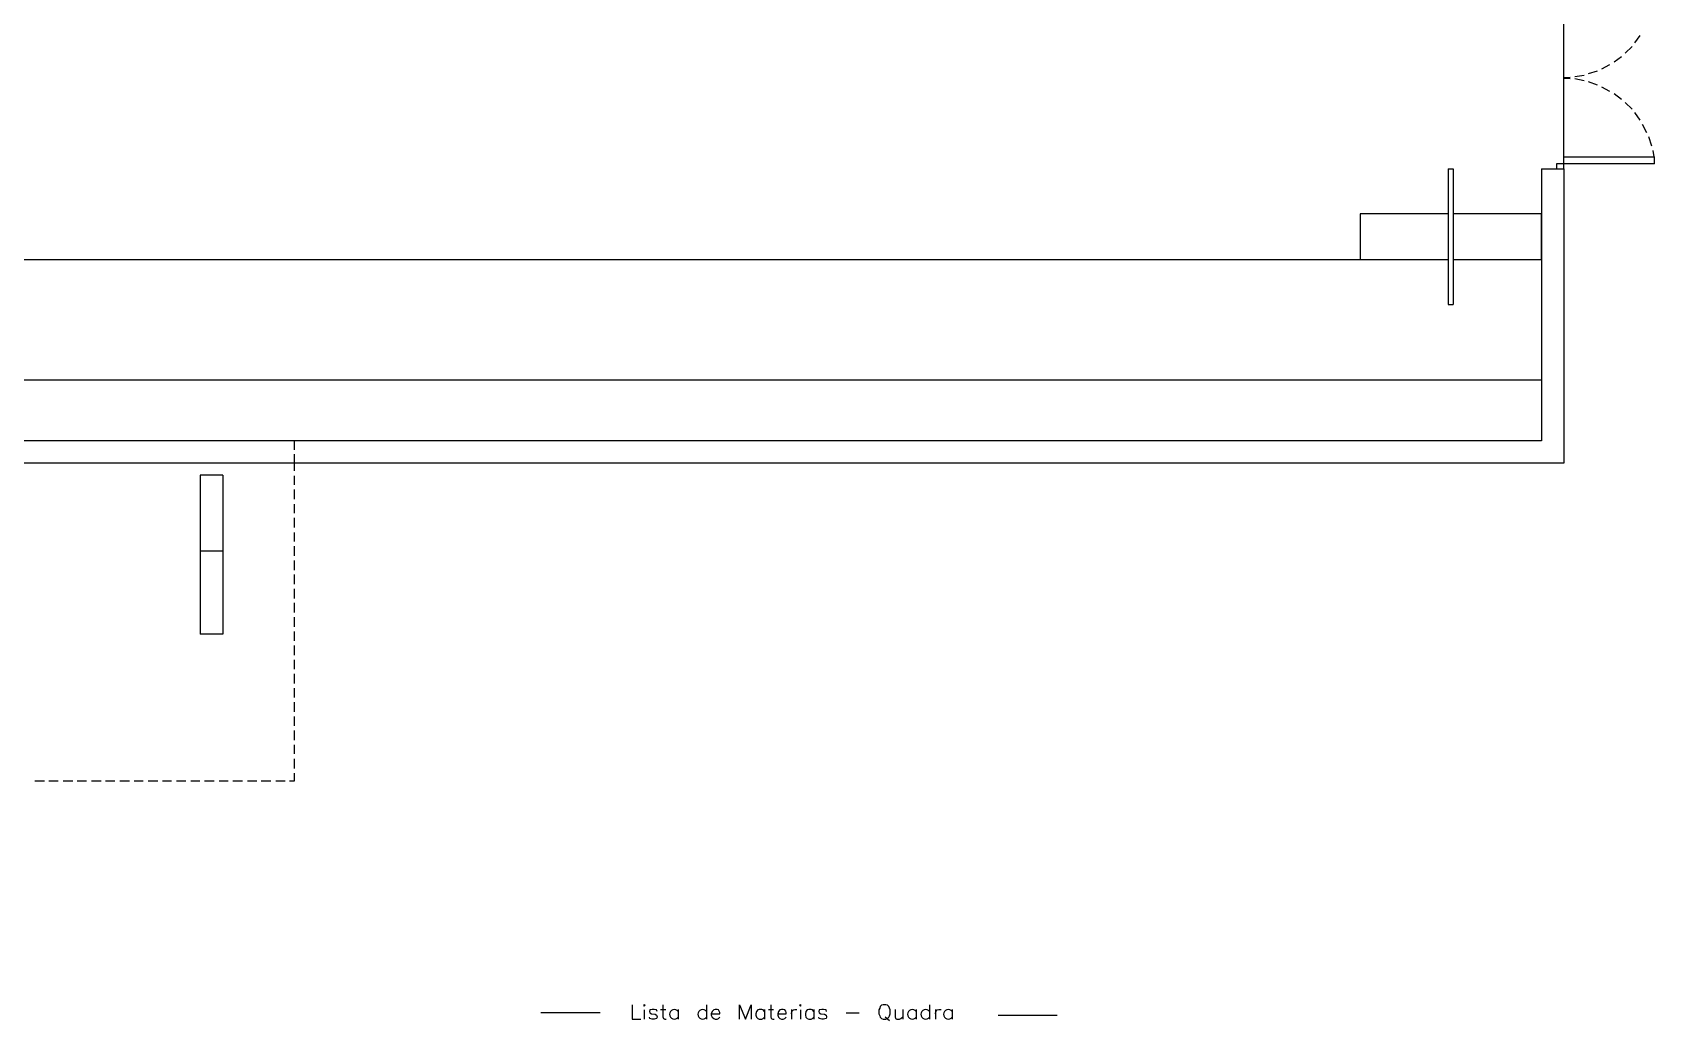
# Model space of a CAD drawing. Header units: millimetres. Extents: x 58 to 939, y 54 to 473.
# Drawn here: x 427.7 to 570.8, y 150.1 to 237.3 of the extents above; entities that cross this region are included whole.
import ezdxf

# ---------------------------------------------------------------- set-up
doc = ezdxf.new("R2010")
doc.units = ezdxf.units.MM
doc.layers.add('PDF_Geometry', color=7, linetype='Continuous')

msp = doc.modelspace()

# ---------------------------------------------------------------- linework, layer by layer
at = {"layer": 'PDF_Geometry', "color": 8, "lineweight": -3, "true_color": 0x797979}
for points in [[(562.8, 226.32), (562.8, 240.21)], [(569.06, 236.36), (569.53, 237.03)], [(567.24, 234.7), (567.88, 235.17)], [(568.22, 235.47), (568.81, 236.06)], [(562.8, 233.31), (563.35, 233.35)], [(563.77, 233.39), (564.58, 233.52)], [(564.96, 233.65), (565.76, 233.9)], [(566.14, 234.07), (566.86, 234.45)], [(563.35, 233.18), (562.8, 233.22)], [(564.58, 233.01), (563.77, 233.18)], [(565.76, 232.63), (564.96, 232.93)], [(566.86, 232.08), (566.14, 232.46)], [(567.88, 231.36), (567.24, 231.87)], [(568.81, 230.51), (568.22, 231.11)], [(569.53, 229.54), (569.06, 230.22)], [(570.12, 228.44), (569.74, 229.16)], [(570.55, 227.25), (570.29, 228.06)], [(562.8, 225.69), (562.8, 226.32)], [(562.8, 226.32), (570.8, 226.32)], [(570.76, 226.32), (570.67, 226.87)], [(570.8, 225.69), (570.8, 226.32)], [(552.6, 225.26), (552.6, 213.28)], [(552.6, 225.26), (553.02, 225.26)], [(553.02, 225.26), (553.02, 213.28)], [(560.81, 225.26), (562.8, 225.26)], [(560.81, 225.26), (560.81, 201.26)], [(562.16, 225.69), (562.16, 225.26)], [(562.8, 225.69), (562.16, 225.69)], [(562.8, 225.69), (562.16, 225.69)], [(570.8, 225.69), (562.8, 225.69)], [(562.8, 225.26), (562.8, 225.69)], [(562.8, 225.26), (562.8, 199.27)], [(552.6, 221.28), (544.81, 221.28)], [(544.81, 221.28), (544.81, 217.26)], [(560.81, 221.28), (553.02, 221.28)], [(560.81, 217.26), (560.81, 221.28)], [(426.78, 217.26), (544.81, 217.26)], [(544.81, 217.26), (552.6, 217.26)], [(553.02, 217.26), (560.81, 217.26)], [(552.6, 213.28), (553.02, 213.28)], [(560.81, 206.59), (410.77, 206.59)], [(560.81, 201.26), (410.77, 201.26)], [(428.72, 201.26), (427.88, 201.26)], [(429.95, 201.26), (429.11, 201.26)], [(431.22, 201.26), (430.38, 201.26)], [(432.45, 201.26), (431.6, 201.26)], [(433.72, 201.26), (432.87, 201.26)], [(434.95, 201.26), (434.1, 201.26)], [(436.22, 201.26), (435.37, 201.26)], [(437.45, 201.26), (436.64, 201.26)], [(438.72, 201.26), (437.87, 201.26)], [(439.94, 201.26), (439.14, 201.26)], [(441.21, 201.26), (440.37, 201.26)], [(442.44, 201.26), (441.64, 201.26)], [(443.71, 201.26), (442.86, 201.26)], [(444.94, 201.26), (444.13, 201.26)], [(446.21, 201.26), (445.36, 201.26)], [(447.48, 201.26), (446.63, 201.26)], [(448.71, 201.26), (447.86, 201.26)], [(449.98, 201.26), (449.13, 201.26)], [(450.78, 201.26), (450.36, 201.26)], [(450.78, 200.46), (450.78, 201.26)], [(509.29, 199.27), (408.78, 199.27)], [(450.78, 199.27), (450.78, 200.07)], [(450.78, 198.59), (450.78, 199.27)], [(562.8, 199.27), (509.29, 199.27)], [(442.48, 198.21), (442.48, 191.52)], [(444.47, 198.21), (442.48, 198.21)], [(444.47, 198.21), (444.47, 191.52)], [(450.78, 197.36), (450.78, 198.17)], [(450.78, 196.09), (450.78, 196.94)], [(450.78, 194.87), (450.78, 195.67)], [(450.78, 193.6), (450.78, 194.44)], [(450.78, 192.37), (450.78, 193.17)], [(450.78, 191.1), (450.78, 191.95)], [(442.48, 191.52), (442.48, 184.2)], [(444.47, 191.52), (442.48, 191.52)], [(444.47, 191.52), (444.47, 184.2)], [(450.78, 189.83), (450.78, 190.68)], [(450.78, 188.6), (450.78, 189.45)], [(450.78, 187.33), (450.78, 188.18)], [(450.78, 186.1), (450.78, 186.95)], [(450.78, 184.83), (450.78, 185.68)], [(444.47, 184.2), (442.48, 184.2)], [(450.78, 183.61), (450.78, 184.41)], [(450.78, 182.34), (450.78, 183.18)], [(450.78, 181.11), (450.78, 181.91)], [(450.78, 179.84), (450.78, 180.68)], [(450.78, 178.61), (450.78, 179.41)], [(450.78, 177.34), (450.78, 178.19)], [(450.78, 176.11), (450.78, 176.92)], [(450.78, 174.84), (450.78, 175.69)], [(450.78, 173.62), (450.78, 174.42)], [(450.78, 172.34), (450.78, 173.19)], [(450.78, 171.24), (450.78, 171.92)], [(427.88, 171.24), (428.72, 171.24)], [(429.11, 171.24), (429.95, 171.24)], [(430.38, 171.24), (431.22, 171.24)], [(431.6, 171.24), (432.45, 171.24)], [(432.87, 171.24), (433.72, 171.24)], [(434.1, 171.24), (434.95, 171.24)], [(435.37, 171.24), (436.22, 171.24)], [(436.64, 171.24), (437.45, 171.24)], [(437.87, 171.24), (438.72, 171.24)], [(439.14, 171.24), (439.94, 171.24)], [(440.37, 171.24), (441.21, 171.24)], [(441.64, 171.24), (442.44, 171.24)], [(442.86, 171.24), (443.71, 171.24)], [(444.13, 171.24), (444.94, 171.24)], [(445.36, 171.24), (446.21, 171.24)], [(446.63, 171.24), (447.48, 171.24)], [(447.86, 171.24), (448.71, 171.24)], [(449.13, 171.24), (449.98, 171.24)], [(450.36, 171.24), (450.78, 171.24)]]:
    msp.add_lwpolyline(points, dxfattribs=at)
at = {"layer": 'PDF_Geometry', "lineweight": -3}
for points in [[(472.54, 150.81), (477.75, 150.81)], [(480.58, 151.48), (480.58, 150.21), (481.35, 150.21)], [(481.64, 151.02), (481.64, 150.21)], [(482.79, 150.89), (482.74, 151.02), (482.53, 151.06), (482.36, 151.06), (482.15, 151.02), (482.11, 150.89), (482.15, 150.76), (482.28, 150.68), (482.62, 150.64), (482.74, 150.55), (482.79, 150.43), (482.79, 150.38), (482.74, 150.26), (482.53, 150.21), (482.36, 150.21), (482.15, 150.26), (482.11, 150.38)], [(483.08, 151.06), (483.55, 151.06)], [(483.29, 151.48), (483.29, 150.43), (483.34, 150.26), (483.46, 150.21), (483.59, 150.21)], [(484.65, 151.06), (484.65, 150.21)], [(487.15, 151.48), (487.15, 150.21)], [(487.57, 150.68), (488.33, 150.68), (488.33, 150.81), (488.25, 150.93), (488.2, 151.02), (488.08, 151.06), (487.91, 151.06), (487.78, 151.02), (487.65, 150.89), (487.57, 150.68), (487.57, 150.55), (487.65, 150.38), (487.78, 150.26), (487.91, 150.21), (488.08, 150.21), (488.2, 150.26), (488.33, 150.38)], [(490.07, 150.21), (490.07, 151.48), (490.58, 150.21), (491.08, 151.48), (491.08, 150.21)], [(492.27, 150.89), (492.14, 151.02), (492.02, 151.06), (491.8, 151.06), (491.68, 151.02), (491.55, 150.89), (491.51, 150.68), (491.51, 150.55), (491.55, 150.38), (491.68, 150.26), (491.8, 150.21), (492.02, 150.21), (492.14, 150.26), (492.27, 150.38)], [(492.27, 151.06), (492.27, 150.21)], [(492.61, 151.06), (493.07, 151.06)], [(492.82, 151.48), (492.82, 150.43), (492.86, 150.26), (492.99, 150.21), (493.12, 150.21)], [(493.45, 150.68), (494.17, 150.68), (494.17, 150.81), (494.13, 150.93), (494.05, 151.02), (493.92, 151.06), (493.75, 151.06), (493.62, 151.02), (493.5, 150.89), (493.45, 150.68), (493.45, 150.55), (493.5, 150.38), (493.62, 150.26), (493.75, 150.21), (493.92, 150.21), (494.05, 150.26), (494.17, 150.38)], [(494.64, 151.06), (494.64, 150.21)], [(494.64, 150.68), (494.68, 150.89), (494.81, 151.02), (494.94, 151.06), (495.11, 151.06)], [(495.44, 151.02), (495.44, 150.21)], [(496.63, 150.89), (496.5, 151.02), (496.38, 151.06), (496.16, 151.06), (496.04, 151.02), (495.91, 150.89), (495.87, 150.68), (495.87, 150.55), (495.91, 150.38), (496.04, 150.26), (496.16, 150.21), (496.38, 150.21), (496.5, 150.26), (496.63, 150.38)], [(496.63, 151.06), (496.63, 150.21)], [(497.73, 150.89), (497.69, 151.02), (497.48, 151.06), (497.31, 151.06), (497.1, 151.02), (497.05, 150.89), (497.1, 150.76), (497.22, 150.68), (497.56, 150.64), (497.69, 150.55), (497.73, 150.43), (497.73, 150.38), (497.69, 150.26), (497.48, 150.21), (497.31, 150.21), (497.1, 150.26), (497.05, 150.38)], [(499.47, 150.76), (500.61, 150.76)], [(502.9, 150.43), (503.28, 150.09)], [(503.78, 151.06), (503.78, 150.43), (503.83, 150.26), (503.95, 150.21), (504.17, 150.21), (504.29, 150.26), (504.46, 150.43)], [(504.46, 151.06), (504.46, 150.21)], [(505.65, 151.06), (505.65, 150.21)], [(506.83, 151.48), (506.83, 150.21)], [(507.34, 151.06), (507.34, 150.21)], [(507.34, 150.68), (507.38, 150.89), (507.51, 151.02), (507.64, 151.06), (507.85, 151.06)], [(508.82, 151.06), (508.82, 150.21)], [(512.89, 150.55), (518.09, 150.55)]]:
    msp.add_lwpolyline(points, dxfattribs=at)
for points in [[(481.6, 151.44), (481.64, 151.36), (481.73, 151.44), (481.64, 151.48)], [(495.36, 151.44), (495.44, 151.36), (495.49, 151.44), (495.44, 151.48)], [(502.73, 151.48), (502.6, 151.44), (502.47, 151.32), (502.43, 151.19), (502.34, 151.02), (502.34, 150.68), (502.43, 150.51), (502.47, 150.38), (502.6, 150.26), (502.73, 150.21), (502.98, 150.21), (503.11, 150.26), (503.23, 150.38), (503.28, 150.51), (503.36, 150.68), (503.36, 151.02), (503.28, 151.19), (503.23, 151.32), (503.11, 151.44), (502.98, 151.48)]]:
    msp.add_lwpolyline(points, close=True, dxfattribs=at)
for centre in [(484.31, 150.64), (486.81, 150.64), (505.31, 150.64), (506.49, 150.64), (508.48, 150.64)]:
    msp.add_arc(centre, 0.424, 36.7746, 323.2254, dxfattribs=at)

doc.saveas('drawing.dxf')
